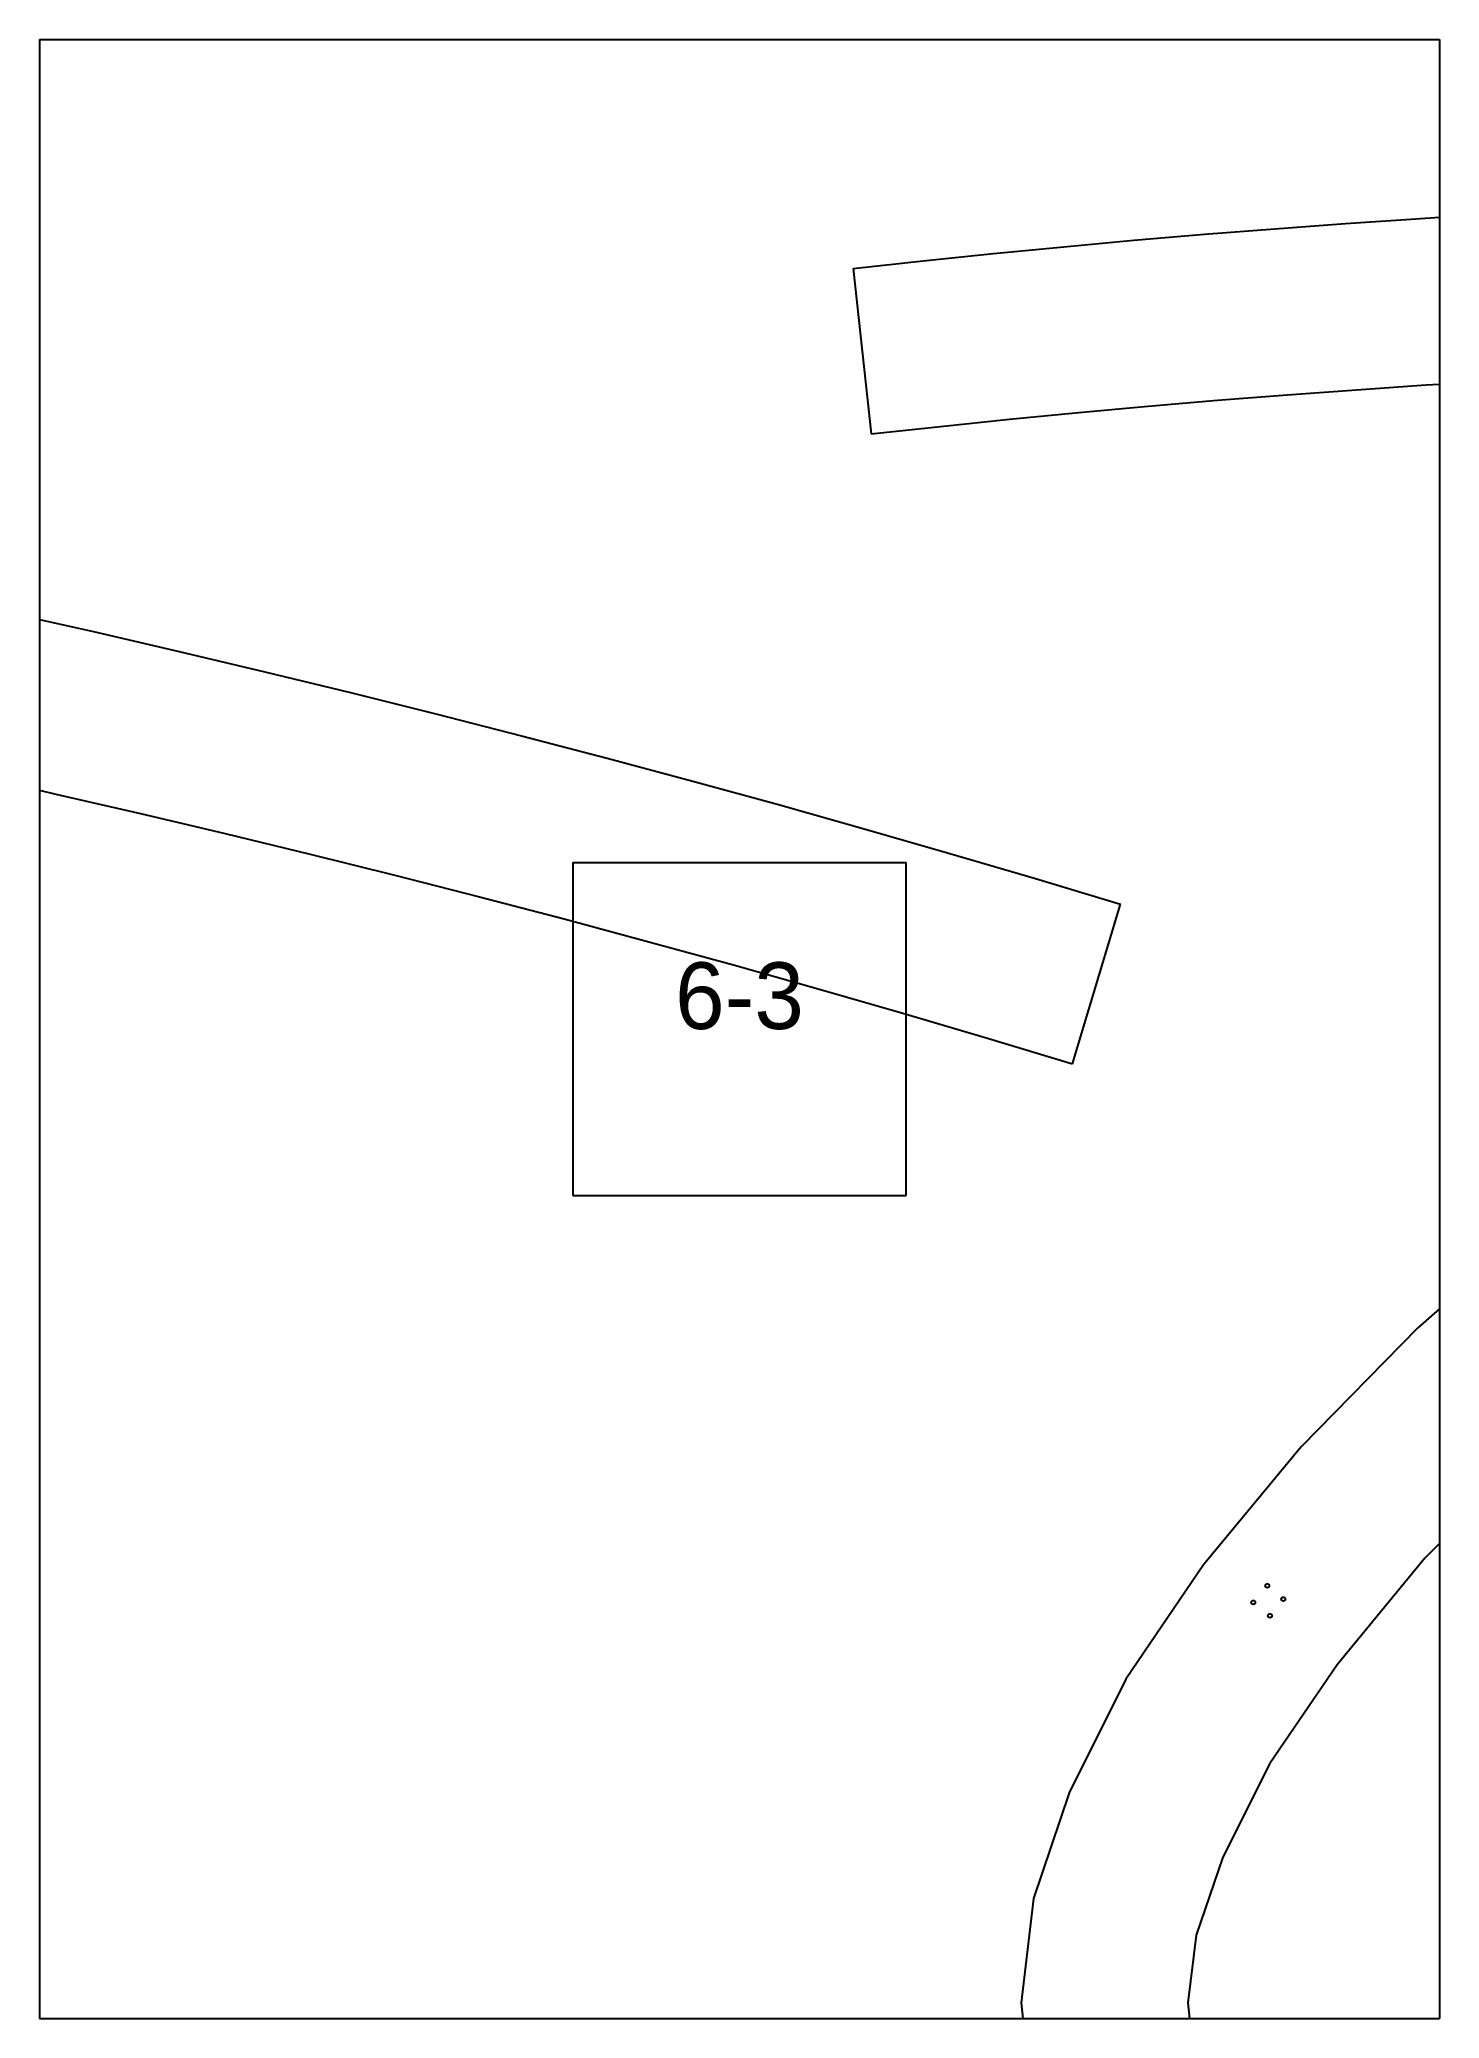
# Paper-space layout 'Plan 6-3' of a CAD drawing. Header units: metres, sheet in millimetres. Extents: x 0 to 210, y 0 to 297.
# The model-space entities are those that its viewports show. They can reach past a viewport. Long polylines and large blocks are cut down to what shows.
import ezdxf
from ezdxf.enums import TextEntityAlignment as Align

# ---------------------------------------------------------------- set-up
doc = ezdxf.new("R2010")
doc.units = ezdxf.units.M
for name, color, linetype in [('default', 7, 'Continuous'), ('mcircles', 7, 'Continuous'), ('TEXTLAYER', 7, 'Continuous'), ('VIEWPORTS', 7, 'Continuous')]:
    doc.layers.add(name, color=color, linetype=linetype)

msp = doc.modelspace()

# ---------------------------------------------------------------- linework, layer by layer
at = {"color": 9}
for p, q in [((420, -1188), (420, -1485)), ((420, -1188), (420, -1485)), ((630, -1188), (630, -1485)), ((630, -1188), (630, -1485)), ((210, -1485), (420, -1485)), ((210, -1485), (420, -1485)), ((420, -1485), (630, -1485)), ((420, -1485), (420, -1782)), ((420, -1485), (630, -1485)), ((420, -1485), (420, -1782)), ((630, -1485), (840, -1485)), ((630, -1485), (630, -1782)), ((630, -1485), (840, -1485)), ((630, -1485), (630, -1782)), ((500, -1608.5), (550, -1608.5)), ((500, -1608.5), (500, -1658.5)), ((550, -1658.5), (550, -1608.5)), ((500, -1658.5), (550, -1658.5)), ((210, -1782), (420, -1782)), ((210, -1782), (420, -1782)), ((420, -1782), (630, -1782)), ((420, -1782), (420, -2079)), ((420, -1782), (630, -1782)), ((420, -1782), (420, -2079)), ((630, -1782), (840, -1782)), ((630, -1782), (630, -2079)), ((630, -1782), (840, -1782)), ((630, -1782), (630, -2079))]:
    msp.add_line(p, q, dxfattribs=at)
at = {"layer": 'default', "color": 7, "linetype": 'Continuous'}
for p, q in [((626.48, -1511.89), (637.08, -1511.23)), ((584.18, -1515.12), (594.74, -1514.22)), ((594.74, -1514.22), (605.31, -1513.38)), ((605.31, -1513.38), (615.89, -1512.6)), ((615.89, -1512.6), (626.48, -1511.89)), ((552.57, -1518.19), (563.1, -1517.11)), ((563.1, -1517.11), (573.64, -1516.09)), ((573.64, -1516.09), (584.18, -1515.12)), ((542.06, -1519.34), (552.57, -1518.19)), ((542.06, -1519.34), (544.76, -1544.19)), ((596.72, -1539.14), (607.15, -1538.31)), ((607.15, -1538.31), (617.58, -1537.55)), ((617.58, -1537.55), (628.02, -1536.84)), ((628.02, -1536.84), (638.48, -1536.19)), ((565.52, -1541.99), (575.91, -1540.98)), ((575.91, -1540.98), (586.31, -1540.03)), ((586.31, -1540.03), (596.72, -1539.14)), ((544.76, -1544.19), (555.13, -1543.06)), ((555.13, -1543.06), (565.52, -1541.99)), ((415.22, -1570.98), (428.07, -1573.86)), ((428.07, -1573.86), (440.92, -1576.82)), ((440.92, -1576.82), (453.77, -1579.87)), ((453.77, -1579.87), (466.62, -1582.99)), ((466.62, -1582.99), (479.46, -1586.19)), ((479.46, -1586.19), (492.31, -1589.48)), ((492.31, -1589.48), (505.16, -1592.85)), ((505.16, -1592.85), (518.01, -1596.3)), ((409.75, -1595.38), (422.46, -1598.23)), ((518.01, -1596.3), (530.86, -1599.83)), ((422.46, -1598.23), (435.16, -1601.15)), ((530.86, -1599.83), (543.71, -1603.45)), ((435.16, -1601.15), (447.86, -1604.16)), ((543.71, -1603.45), (556.55, -1607.15)), ((447.86, -1604.16), (460.57, -1607.25)), ((460.57, -1607.25), (473.27, -1610.41)), ((556.55, -1607.15), (569.4, -1610.93)), ((473.27, -1610.41), (485.97, -1613.66)), ((569.4, -1610.93), (582.18, -1614.78)), ((485.97, -1613.66), (498.68, -1616.99)), ((574.97, -1638.72), (582.18, -1614.78)), ((498.68, -1616.99), (511.38, -1620.4)), ((511.38, -1620.4), (524.08, -1623.89)), ((524.08, -1623.89), (536.79, -1627.47)), ((536.79, -1627.47), (549.49, -1631.13)), ((549.49, -1631.13), (562.19, -1634.87)), ((562.19, -1634.87), (574.97, -1638.72)), ((647.13, -1660.55), (626.76, -1678.35)), ((626.76, -1678.35), (609.24, -1696.21)), ((609.24, -1696.21), (594.63, -1713.93)), ((643.92, -1696.54), (627.82, -1712.93)), ((627.82, -1712.93), (614.64, -1728.92)), ((594.63, -1713.93), (582.98, -1731.1)), ((582.98, -1731.1), (574.44, -1748.15)), ((614.64, -1728.92), (604.55, -1743.75)), ((604.55, -1743.75), (597.51, -1757.78)), ((574.44, -1748.15), (569.12, -1763.99)), ((597.51, -1757.78), (593.5, -1769.51)), ((569.12, -1763.99), (567.25, -1779.68)), ((593.5, -1769.51), (592.25, -1779.68)), ((567.25, -1779.68), (568.65, -1791.59)), ((592.25, -1779.68), (593, -1785.94))]:
    msp.add_line(p, q, dxfattribs=at)
at = {"layer": 'mcircles', "color": 7, "linetype": 'Continuous'}
for centre in [(602.08, -1719.57), (604.18, -1717.07), (606.58, -1719.07), (604.58, -1721.57)]:
    msp.add_circle(centre, 0.3, dxfattribs=at)

# ---------------------------------------------------------------- texts
at = {"layer": 'TEXTLAYER', "color": 1}
msp.add_text('6-3', height=10, dxfattribs=at).set_placement((525, -1633.5), align=Align.CENTER)

psp = doc.layouts.new('Plan 6-3')

# ---------------------------------------------------------------- viewports
at = {"layer": 'VIEWPORTS'}
psp.add_viewport(center=(105, 148.5), size=(210, 297), view_center_point=(525, -1633.5), view_height=297, dxfattribs=at)

doc.saveas('drawing.dxf')
